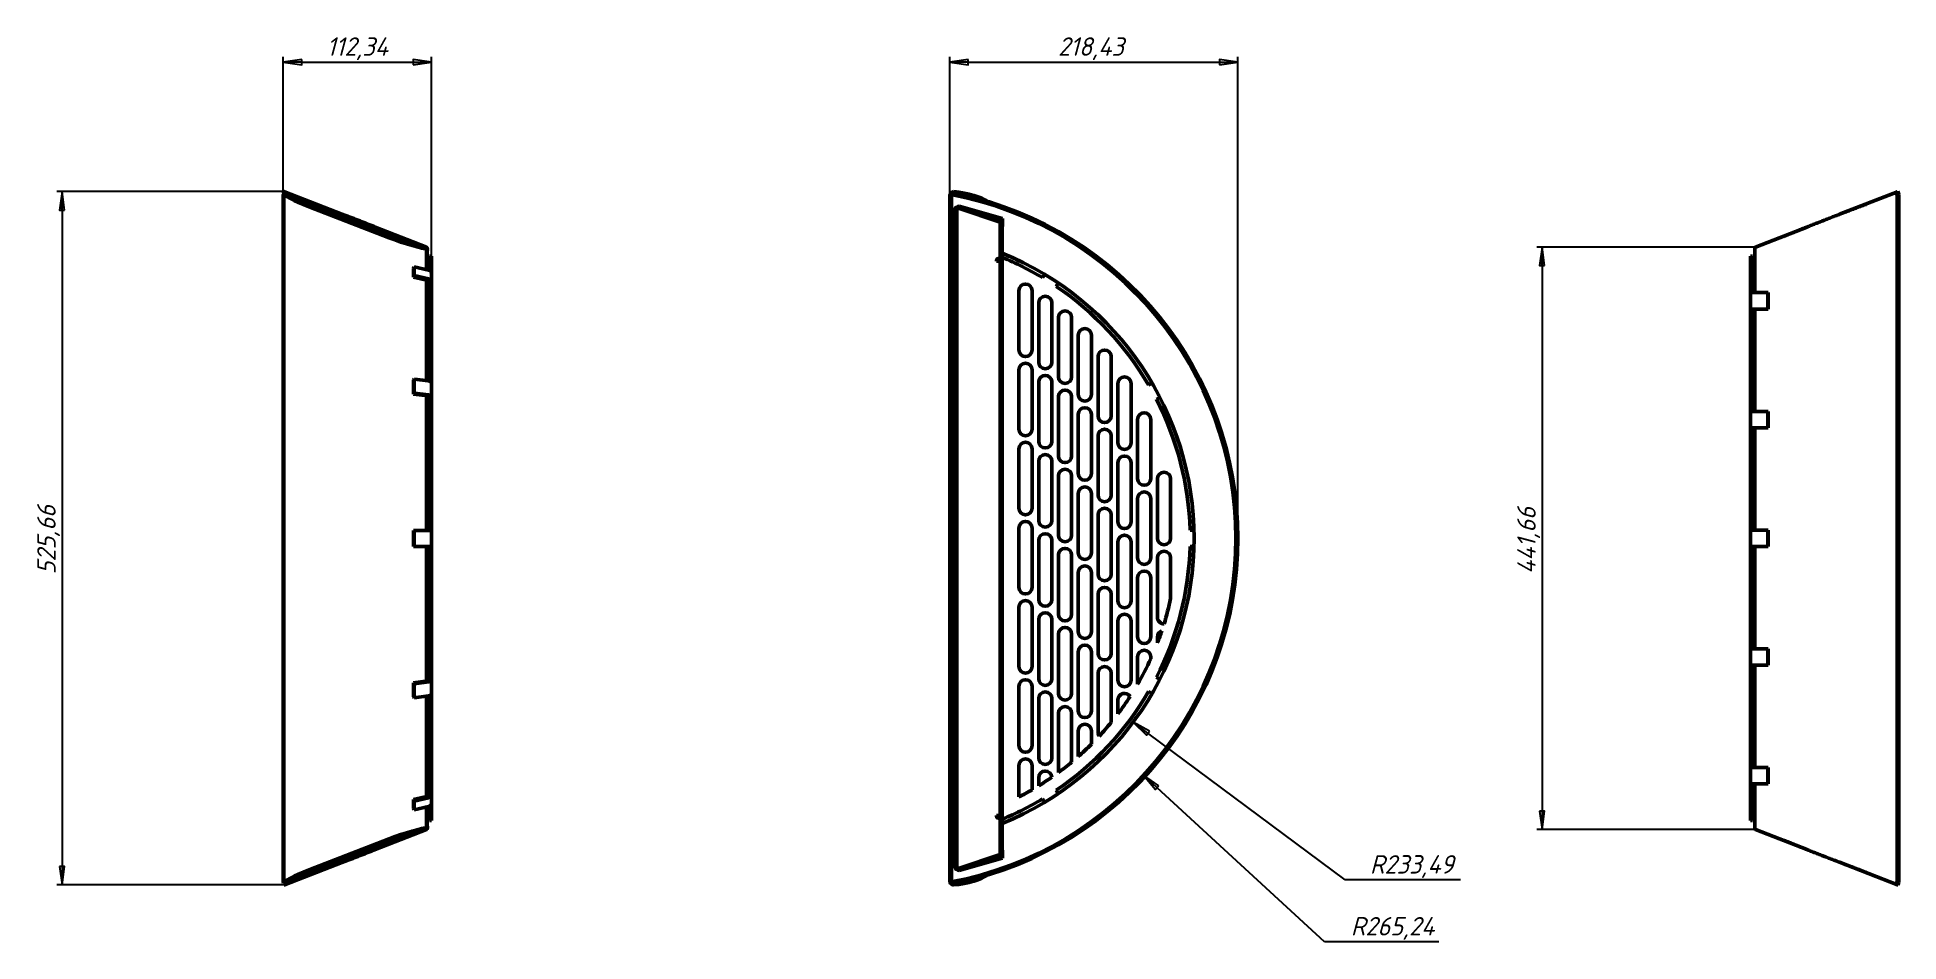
# Model space of a CAD drawing. Header units: millimetres. Extents: x 57 to 1468, y 132 to 817.
import ezdxf

# ---------------------------------------------------------------- set-up
doc = ezdxf.new("R2010")
doc.units = ezdxf.units.MM
doc.header["$LTSCALE"] = 4
doc.layers.add('Видимый контур (ГОСТ)', color=7, linetype='Continuous', lineweight=50)
doc.layers.add('Размер (ГОСТ)', color=7, linetype='Continuous', lineweight=25)
doc.styles.add('Обычный текст (ГОСТ)', font='GOST Common Italic.ttf')
doc.dimstyles.new('Обычный (ГОСТ)', dxfattribs={"dimscale": 4, "dimtxt": 3.5, "dimasz": 3.5, "dimexe": 1, "dimexo": 0, "dimgap": 0.5, "dimtad": 1, "dimrnd": 1e-08, "dimtxsty": 'Обычный текст (ГОСТ)', "dimblk": 'Filled-1', "dimcen": 0.09, "dimdle": 15, "dimclrd": 256, "dimclre": 256, "dimclrt": 256, "dimazin": 2, "dimtfac": 0.714286, "dimtdec": 3, "dimtmove": 0, "dimatfit": 3, "dimfxl": 1, "dimtolj": 1, "dimlwd": 25, "dimlwe": 25, "dimarcsym": 0})

# ---------------------------------------------------------------- blocks, each defined once
blk = doc.blocks.new('Filled-1')
at = {"color": 0}
for p, q in [((0, 0), (-1, 0.14)), ((-1, 0.14), (-1, -0.14)), ((-1, 0), (0, 0)), ((-1, -0.14), (0, 0))]:
    blk.add_line(p, q, dxfattribs=at)
at = {"color": 0, "flags": 128}
blk.add_lwpolyline([(-1, -0.14), (0, 0), (-1, 0.14), (-1, -0.14)], dxfattribs=at)
at = {"color": 0}
blk.add_solid([(-1, -0.14), (0, 0), (-1, 0.14), (-1, -0.14)], dxfattribs=at)
blk = doc.blocks.new('*D2')
at = {"layer": 'Defpoints', "color": 0, "linetype": 'Continuous', "transparency": 16777216}
for p in [(244.5, 700.4), (76.1, 174.7), (244.5, 174.7)]:
    blk.add_point(p, dxfattribs=at)
at = {"layer": 'Размер (ГОСТ)', "linetype": 'Continuous', "lineweight": 25, "transparency": 16777216}
for p, q in [((244.5, 700.4), (72.1, 700.4)), ((76.1, 686.4), (76.1, 188.7)), ((244.5, 174.7), (72.1, 174.7))]:
    blk.add_line(p, q, dxfattribs=at)
at = {"layer": 'Размер (ГОСТ)', "linetype": 'Continuous', "lineweight": 25, "transparency": 16777216, "xscale": 14, "yscale": 14, "zscale": 14}
for p, rotation in [((76.1, 700.4), 90), ((76.1, 174.7), 270)]:
    blk.add_blockref('Filled-1', p, dxfattribs=dict(at, rotation=rotation))
at = {"layer": 'Размер (ГОСТ)', "linetype": 'Continuous', "lineweight": 25, "transparency": 16777216, "insert": (57.3, 410.2), "char_height": 14, "attachment_point": 1, "rotation": 90, "style": 'Обычный текст (ГОСТ)'}
blk.add_mtext('\\A1;525,66', dxfattribs=at)
blk = doc.blocks.new('*D3')
at = {"layer": 'Defpoints', "color": 0, "linetype": 'Continuous', "transparency": 16777216}
for p in [(356.2, 798.6), (243.8, 698.1), (356.2, 651.5)]:
    blk.add_point(p, dxfattribs=at)
at = {"layer": 'Размер (ГОСТ)', "linetype": 'Continuous', "lineweight": 25, "transparency": 16777216}
for p, q in [((243.8, 698.1), (243.8, 802.6)), ((257.8, 798.6), (342.2, 798.6)), ((356.2, 651.5), (356.2, 802.6))]:
    blk.add_line(p, q, dxfattribs=at)
at = {"layer": 'Размер (ГОСТ)', "linetype": 'Continuous', "lineweight": 25, "transparency": 16777216, "xscale": 14, "yscale": 14, "zscale": 14, "rotation": 180}
blk.add_blockref('Filled-1', (243.8, 798.6), dxfattribs=at)
at = {"layer": 'Размер (ГОСТ)', "linetype": 'Continuous', "lineweight": 25, "transparency": 16777216, "xscale": 14, "yscale": 14, "zscale": 14}
blk.add_blockref('Filled-1', (356.2, 798.6), dxfattribs=at)
at = {"layer": 'Размер (ГОСТ)', "linetype": 'Continuous', "lineweight": 25, "transparency": 16777216, "insert": (276.7, 817.4), "char_height": 14, "attachment_point": 1, "style": 'Обычный текст (ГОСТ)'}
blk.add_mtext('\\A1;112,34', dxfattribs=at)
blk = doc.blocks.new('*D4')
at = {"layer": 'Defpoints', "color": 0, "linetype": 'Continuous', "transparency": 16777216}
for p in [(967.2, 798.6), (748.8, 697.3), (967.2, 437.5)]:
    blk.add_point(p, dxfattribs=at)
at = {"layer": 'Размер (ГОСТ)', "linetype": 'Continuous', "lineweight": 25, "transparency": 16777216}
for p, q in [((748.8, 697.3), (748.8, 802.6)), ((762.8, 798.6), (953.2, 798.6)), ((967.2, 437.5), (967.2, 802.6))]:
    blk.add_line(p, q, dxfattribs=at)
at = {"layer": 'Размер (ГОСТ)', "linetype": 'Continuous', "lineweight": 25, "transparency": 16777216, "xscale": 14, "yscale": 14, "zscale": 14, "rotation": 180}
blk.add_blockref('Filled-1', (748.8, 798.6), dxfattribs=at)
at = {"layer": 'Размер (ГОСТ)', "linetype": 'Continuous', "lineweight": 25, "transparency": 16777216, "xscale": 14, "yscale": 14, "zscale": 14}
blk.add_blockref('Filled-1', (967.2, 798.6), dxfattribs=at)
at = {"layer": 'Размер (ГОСТ)', "linetype": 'Continuous', "lineweight": 25, "transparency": 16777216, "insert": (830.9, 817.4), "char_height": 14, "attachment_point": 1, "style": 'Обычный текст (ГОСТ)'}
blk.add_mtext('\\A1;218,43', dxfattribs=at)
blk = doc.blocks.new('*D5')
at = {"layer": 'Defpoints', "color": 0, "linetype": 'Continuous', "transparency": 16777216}
for p in [(1359.6, 658.4), (1197.7, 216.7), (1359.4, 216.7)]:
    blk.add_point(p, dxfattribs=at)
at = {"layer": 'Размер (ГОСТ)', "linetype": 'Continuous', "lineweight": 25, "transparency": 16777216}
for p, q in [((1359.6, 658.4), (1193.7, 658.4)), ((1197.7, 644.4), (1197.7, 230.7)), ((1359.4, 216.7), (1193.7, 216.7))]:
    blk.add_line(p, q, dxfattribs=at)
at = {"layer": 'Размер (ГОСТ)', "linetype": 'Continuous', "lineweight": 25, "transparency": 16777216, "xscale": 14, "yscale": 14, "zscale": 14}
for p, rotation in [((1197.7, 658.4), 90), ((1197.7, 216.7), 270)]:
    blk.add_blockref('Filled-1', p, dxfattribs=dict(at, rotation=rotation))
at = {"layer": 'Размер (ГОСТ)', "linetype": 'Continuous', "lineweight": 25, "transparency": 16777216, "insert": (1178.9, 410.5), "char_height": 14, "attachment_point": 1, "rotation": 90, "style": 'Обычный текст (ГОСТ)'}
blk.add_mtext('\\A1;441,66', dxfattribs=at)
blk = doc.blocks.new('*D6')
at = {"layer": 'Defpoints', "color": 0, "linetype": 'Continuous', "transparency": 16777216}
for p in [(700.5, 437.5), (895.7, 257.9)]:
    blk.add_point(p, dxfattribs=at)
at = {"layer": 'Размер (ГОСТ)', "linetype": 'Continuous', "lineweight": 25, "transparency": 16777216}
for p, q in [((1032.9, 131.6), (906, 248.4)), ((1119.4, 131.6), (1032.9, 131.6))]:
    blk.add_line(p, q, dxfattribs=at)
at = {"layer": 'Размер (ГОСТ)', "linetype": 'Continuous', "lineweight": 25, "transparency": 16777216, "xscale": 14, "yscale": 14, "zscale": 14, "rotation": 137.3705705092639}
blk.add_blockref('Filled-1', (895.7, 257.9), dxfattribs=at)
at = {"layer": 'Размер (ГОСТ)', "linetype": 'Continuous', "lineweight": 25, "transparency": 16777216, "insert": (1052.8, 150.4), "char_height": 14, "attachment_point": 1, "style": 'Обычный текст (ГОСТ)'}
blk.add_mtext('\\A1;R265,24', dxfattribs=at)
blk = doc.blocks.new('*D7')
at = {"layer": 'Defpoints', "color": 0, "linetype": 'Continuous', "transparency": 16777216}
for p in [(700.5, 437.5), (887.8, 298.1)]:
    blk.add_point(p, dxfattribs=at)
at = {"layer": 'Размер (ГОСТ)', "linetype": 'Continuous', "lineweight": 25, "transparency": 16777216}
for p, q in [((1048.4, 178.5), (899, 289.7)), ((1136, 178.5), (1048.4, 178.5))]:
    blk.add_line(p, q, dxfattribs=at)
at = {"layer": 'Размер (ГОСТ)', "linetype": 'Continuous', "lineweight": 25, "transparency": 16777216, "xscale": 14, "yscale": 14, "zscale": 14, "rotation": 143.3336940746781}
blk.add_blockref('Filled-1', (887.8, 298.1), dxfattribs=at)
at = {"layer": 'Размер (ГОСТ)', "linetype": 'Continuous', "lineweight": 25, "transparency": 16777216, "insert": (1067.3, 197.3), "char_height": 14, "attachment_point": 1, "style": 'Обычный текст (ГОСТ)'}
blk.add_mtext('\\A1;R233,49', dxfattribs=at)

msp = doc.modelspace()

# ---------------------------------------------------------------- linework, layer by layer
at = {"layer": 'Видимый контур (ГОСТ)'}
for p, q in [((243.825, 698.1261), (244.0071, 698.7352)), ((243.825, 437.5485), (243.825, 698.1261)), ((244.016, 698.936), (244.5233, 700.3594)), ((244.2529, 437.5485), (244.2529, 698.2976)), ((244.6675, 700.3483), (352.4218, 658.3512)), ((750.2416, 697.2705), (748.7891, 697.2705)), ((748.7891, 177.8065), (748.7891, 697.2705)), ((749.9911, 698.1261), (750.263, 699.558)), ((750.2416, 697.2705), (750.2416, 177.8065)), ((751.641, 698.9591), (751.7963, 700.3824)), ((1467.1787, 700.3483), (1423.1438, 683.1858)), ((1466.6185, 699.2367), (1466.6186, 699.2368)), ((1466.6923, 697.6513), (1466.6921, 697.6512)), ((1467.2029, 697.2705), (1466.7583, 697.2705)), ((1466.7583, 177.8065), (1466.7583, 697.2705)), ((1467.5932, 699.558), (1467.2029, 699.4454)), ((1467.2029, 699.4454), (1468.0211, 698.1261)), ((1467.2029, 697.2705), (1467.2029, 177.8065)), ((1467.8208, 698.9591), (1467.3136, 700.3824)), ((1467.8301, 698.936), (1467.3229, 700.3594)), ((1468.0211, 698.1261), (1467.5932, 699.558)), ((1468.0211, 698.1261), (1468.0211, 437.5485)), ((319.4538, 667.0553), (263.4937, 688.8657)), ((264.0009, 690.2891), (319.961, 668.4787)), ((752.6614, 685.997), (753.4748, 685.997)), ((752.6614, 685.997), (752.6614, 189.0799)), ((753.4748, 685.997), (754.1138, 685.997)), ((754.1138, 685.997), (754.1138, 189.0799)), ((755.5812, 687.8956), (755.5809, 687.8947)), ((755.5809, 687.8947), (787.1075, 677.2817)), ((788.4106, 678.5814), (755.5809, 687.8947)), ((755.9863, 689.2973), (755.5812, 687.8956)), ((755.9863, 689.2973), (788.816, 679.9841)), ((788.6275, 677.6809), (787.1075, 677.6809)), ((787.1075, 647.7266), (787.1075, 677.6809)), ((788.3977, 677.6809), (788.4106, 678.5814)), ((788.816, 679.9841), (788.4106, 678.5814)), ((788.6275, 677.6809), (788.664, 647.7266)), ((788.6275, 197.396), (788.6275, 677.6809)), ((788.816, 679.9841), (788.6398, 667.6242)), ((1399.0467, 673.794), (1359.4243, 658.3512)), ((351.8258, 657.0912), (351.8532, 657.1682)), ((351.8532, 657.1682), (352.2869, 658.3853)), ((352.3977, 656.9164), (352.3977, 641.1405)), ((352.8423, 655.2733), (352.3977, 655.2733)), ((352.8423, 655.2733), (352.8423, 641.04)), ((354.6477, 651.5019), (354.6477, 640.5462)), ((354.6477, 651.5019), (356.1667, 651.5019)), ((356.1667, 638.3452), (356.1667, 651.5019)), ((785.6409, 649.6252), (787.1075, 649.9119)), ((786.2285, 647.7266), (786.2285, 649.7401)), ((1355.6795, 623.7885), (1355.6795, 651.5019)), ((1357.1985, 651.5019), (1355.6795, 651.5019)), ((1357.1985, 623.7885), (1357.1985, 651.5019)), ((1359.0038, 655.2733), (1359.0038, 623.7885)), ((342.5736, 642.0343), (342.9667, 643.2718)), ((342.5736, 635.5114), (342.5736, 642.0343)), ((342.5736, 635.5114), (342.9667, 636.7488)), ((342.5736, 635.5114), (353.5218, 633.0372)), ((353.915, 640.7976), (342.9667, 643.2718)), ((342.9667, 643.2718), (342.9667, 636.7488)), ((342.9667, 636.7488), (353.915, 634.2747)), ((356.1667, 638.3452), (356.1667, 631.7998)), ((787.1075, 647.7266), (784.1735, 647.7266)), ((787.1085, 647.7266), (787.1075, 647.7266)), ((787.1085, 227.3503), (787.1085, 647.7266)), ((788.664, 647.7266), (788.664, 227.3503)), ((820.8163, 637.6555), (819.1111, 635.1802)), ((1357.9312, 640.7976), (1359.0038, 641.04)), ((1358.3243, 639.5602), (1357.9312, 640.7976)), ((1358.3243, 639.5602), (1359.0038, 639.7137)), ((352.3977, 633.2913), (352.3977, 557.0702)), ((352.8423, 633.1908), (352.8423, 557.0129)), ((352.8423, 623.7885), (353.5728, 623.7885)), ((353.5728, 623.7885), (354.6477, 623.7885)), ((354.6477, 628.5609), (354.6477, 631.7998)), ((354.6477, 628.5609), (354.6477, 556.7361)), ((356.1667, 628.5609), (354.6477, 628.5609)), ((356.1667, 631.7998), (356.1667, 628.5609)), ((356.1667, 555.5), (356.1667, 628.5609)), ((801.2285, 625.3205), (801.2285, 580.3205)), ((811.2285, 580.3205), (811.2285, 625.3205)), ((829.5024, 628.5609), (831.1148, 631.092)), ((1355.6795, 623.7885), (1357.8293, 623.7885)), ((1355.6795, 611.2885), (1355.6795, 623.7885)), ((1368.7082, 623.7885), (1357.8293, 623.7885)), ((1359.0038, 633.1908), (1358.3243, 633.0372)), ((1369.1523, 623.7885), (1368.7082, 623.7885)), ((1368.7082, 611.2885), (1368.7082, 623.7885)), ((1369.1523, 623.7885), (1369.1523, 611.2885)), ((352.8423, 611.2885), (353.5728, 611.2885)), ((353.5728, 611.2885), (354.6477, 611.2885)), ((816.2285, 616.0483), (816.2285, 571.0483)), ((826.2285, 571.0483), (826.2285, 616.0483)), ((1357.8293, 611.2885), (1355.6795, 611.2885)), ((1355.6795, 533.7885), (1355.6795, 611.2885)), ((1357.1985, 533.7885), (1357.1985, 611.2885)), ((1357.8293, 611.2885), (1368.7082, 611.2885)), ((1359.0038, 611.2885), (1359.0038, 533.7885)), ((1369.1523, 611.2885), (1368.7082, 611.2885)), ((831.2285, 604.9285), (831.2285, 559.9285)), ((841.2285, 559.9285), (841.2285, 604.9285)), ((846.2285, 591.5614), (846.2285, 546.5614)), ((856.2285, 546.5614), (856.2285, 591.5614)), ((801.2285, 520.3205), (801.2285, 565.3205)), ((811.2285, 565.3205), (811.2285, 520.3205)), ((861.2285, 575.2945), (861.2285, 530.2945)), ((871.2285, 530.2945), (871.2285, 575.2945)), ((342.5736, 557.58), (342.9667, 558.2857)), ((342.5736, 546.9363), (342.5736, 557.58)), ((353.915, 556.8747), (342.9667, 558.2857)), ((342.9667, 558.2857), (342.9667, 547.642)), ((356.1667, 555.5), (356.1667, 544.8196)), ((816.2285, 511.0483), (816.2285, 556.0483)), ((826.2285, 556.0483), (826.2285, 511.0483)), ((876.2285, 554.9284), (876.2285, 509.9284)), ((886.2285, 509.9284), (886.2285, 554.9284)), ((902.2406, 555.1239), (899.555, 553.7738)), ((1357.9312, 556.8747), (1359.0038, 557.0129)), ((1358.3243, 556.1689), (1357.9312, 556.8747)), ((1358.3243, 556.1689), (1359.0038, 556.2565)), ((342.5736, 546.9363), (342.9667, 547.642)), ((342.5736, 546.9363), (353.5218, 545.5253)), ((342.9667, 547.642), (353.915, 546.231)), ((352.3977, 545.6702), (352.3977, 443.5298)), ((352.8423, 545.6129), (352.8423, 443.5298)), ((354.6477, 542.9724), (354.6477, 544.8196)), ((354.6477, 542.9724), (354.6477, 443.7101)), ((356.1667, 542.9724), (354.6477, 542.9724)), ((356.1667, 544.8196), (356.1667, 542.9724)), ((356.1667, 443.7101), (356.1667, 542.9724)), ((831.2285, 499.9285), (831.2285, 544.9285)), ((841.2285, 544.9285), (841.2285, 499.9285)), ((905.4816, 542.9724), (908.1127, 544.4159)), ((1359.0038, 545.6129), (1358.3243, 545.5253)), ((352.8423, 533.7885), (353.5728, 533.7885)), ((353.5728, 533.7885), (354.6477, 533.7885)), ((846.2285, 486.5614), (846.2285, 531.5614)), ((856.2285, 531.5614), (856.2285, 486.5614)), ((891.2285, 527.7274), (891.2285, 482.7274)), ((901.2285, 482.7274), (901.2285, 527.7274)), ((1355.6795, 533.7885), (1357.8293, 533.7885)), ((1355.6795, 521.2885), (1355.6795, 533.7885)), ((1368.7082, 533.7885), (1357.8293, 533.7885)), ((1369.1523, 533.7885), (1368.7082, 533.7885)), ((1368.7082, 521.2885), (1368.7082, 533.7885)), ((1369.1523, 533.7885), (1369.1523, 521.2885)), ((352.8423, 521.2885), (353.5728, 521.2885)), ((353.5728, 521.2885), (354.6477, 521.2885)), ((861.2285, 470.2945), (861.2285, 515.2945)), ((871.2285, 515.2945), (871.2285, 470.2945)), ((1357.8293, 521.2885), (1355.6795, 521.2885)), ((1355.6795, 443.7885), (1355.6795, 521.2885)), ((1357.1985, 443.7885), (1357.1985, 521.2885)), ((1357.8293, 521.2885), (1368.7082, 521.2885)), ((1359.0038, 521.2885), (1359.0038, 443.7885)), ((1369.1523, 521.2885), (1368.7082, 521.2885)), ((801.2285, 460.3205), (801.2285, 505.3205)), ((811.2285, 505.3205), (811.2285, 460.3205)), ((816.2285, 451.0483), (816.2285, 496.0483)), ((826.2285, 496.0483), (826.2285, 451.0483)), ((876.2285, 449.9284), (876.2285, 494.9284)), ((886.2285, 494.9284), (886.2285, 449.9284)), ((831.2285, 439.9285), (831.2285, 484.9285)), ((841.2285, 484.9285), (841.2285, 439.9285)), ((906.2285, 482.6794), (906.2285, 437.6794)), ((916.2285, 437.6794), (916.2285, 482.6794)), ((846.2285, 426.5614), (846.2285, 471.5614)), ((856.2285, 471.5614), (856.2285, 426.5614)), ((891.2285, 422.7274), (891.2285, 467.7274)), ((901.2285, 467.7274), (901.2285, 422.7274)), ((861.2285, 410.2945), (861.2285, 455.2945)), ((871.2285, 455.2945), (871.2285, 410.2945)), ((243.825, 437.5385), (243.825, 437.5485)), ((243.825, 176.9508), (243.825, 437.5385)), ((244.2529, 437.5385), (244.2529, 437.5485)), ((244.2529, 176.7793), (244.2529, 437.5385)), ((342.5736, 431.3896), (342.5736, 443.5298)), ((342.5736, 443.5298), (342.9667, 443.5298)), ((353.915, 443.5298), (342.9667, 443.5298)), ((342.9667, 443.5298), (342.9667, 431.3896)), ((352.8423, 443.7885), (353.5728, 443.7885)), ((353.5728, 443.7885), (354.6477, 443.7885)), ((354.6477, 443.5718), (354.6477, 443.7101)), ((354.6477, 443.7101), (356.1667, 443.7101)), ((354.6477, 443.5718), (356.1667, 443.5718)), ((356.1667, 443.7101), (356.1667, 443.5718)), ((356.1667, 443.5718), (356.1667, 431.3896)), ((801.2285, 400.3205), (801.2285, 445.3205)), ((811.2285, 445.3205), (811.2285, 400.3205)), ((933.9308, 443.6019), (930.9269, 443.7101)), ((934.0095, 437.5385), (934.0095, 437.5485)), ((965.7595, 437.5385), (965.7595, 437.5485)), ((967.217, 437.5385), (967.217, 437.5485)), ((1355.6795, 443.7885), (1357.8293, 443.7885)), ((1355.6795, 431.2885), (1355.6795, 443.7885)), ((1368.7082, 443.7885), (1357.8293, 443.7885)), ((1369.1523, 443.7885), (1368.7082, 443.7885)), ((1368.7082, 431.2885), (1368.7082, 443.7885)), ((1369.1523, 443.7885), (1369.1523, 431.2885)), ((1468.0211, 437.5385), (1468.0211, 437.5485)), ((1468.0211, 437.5385), (1468.0211, 176.9508)), ((342.5736, 431.3896), (342.9667, 431.3896)), ((342.9667, 431.3896), (353.915, 431.3896)), ((352.3977, 431.3896), (352.3977, 329.2687)), ((352.8423, 431.3896), (352.8423, 329.326)), ((352.8423, 431.2885), (353.5728, 431.2885)), ((353.5728, 431.2885), (354.6477, 431.2885)), ((356.1667, 431.3896), (353.915, 431.3896)), ((354.6477, 431.3896), (354.6477, 332.1247)), ((356.1667, 332.1247), (356.1667, 431.3896)), ((816.2285, 391.0483), (816.2285, 436.0483)), ((826.2285, 436.0483), (826.2285, 391.0483)), ((831.2285, 379.9285), (831.2285, 424.9285)), ((841.2285, 424.9285), (841.2285, 379.9285)), ((876.2285, 389.9284), (876.2285, 434.9284)), ((886.2285, 434.9284), (886.2285, 389.9284)), ((930.9275, 431.3896), (933.9285, 431.3896)), ((1357.8293, 431.2885), (1355.6795, 431.2885)), ((1355.6795, 353.7885), (1355.6795, 431.2885)), ((1357.1985, 353.7885), (1357.1985, 431.2885)), ((1357.8293, 431.2885), (1368.7082, 431.2885)), ((1359.0038, 431.2885), (1359.0038, 353.7885)), ((1369.1523, 431.2885), (1368.7082, 431.2885)), ((846.2285, 366.5614), (846.2285, 411.5614)), ((856.2285, 411.5614), (856.2285, 366.5614)), ((906.2285, 422.6794), (906.2285, 377.6794)), ((916.2285, 391.871), (916.2285, 422.6794)), ((861.2285, 350.2945), (861.2285, 395.2945)), ((871.2285, 395.2945), (871.2285, 350.2945)), ((891.2285, 362.7274), (891.2285, 407.7274)), ((901.2285, 407.7274), (901.2285, 362.7274)), ((356.1677, 391.871), (356.1677, 377.6794)), ((801.2285, 340.3205), (801.2285, 385.3205)), ((811.2285, 385.3205), (811.2285, 340.3205)), ((356.1667, 367.3905), (356.1672, 367.3905)), ((356.1677, 377.6794), (356.1677, 372.6795)), ((356.1677, 367.3905), (356.1677, 362.6794)), ((816.2285, 331.0483), (816.2285, 376.0483)), ((826.2285, 376.0483), (826.2285, 331.0483)), ((876.2285, 329.9284), (876.2285, 374.9284)), ((886.2285, 374.9284), (886.2285, 329.9284)), ((352.8423, 353.7885), (353.5728, 353.7885)), ((353.5728, 353.7885), (354.6477, 353.7885)), ((356.1667, 358.1675), (356.1672, 358.1675)), ((356.1677, 362.6794), (356.1677, 358.1675)), ((831.2285, 319.9285), (831.2285, 364.9285)), ((841.2285, 364.9285), (841.2285, 319.9285)), ((906.2285, 362.6794), (906.2285, 358.1675)), ((1355.6795, 353.7885), (1357.8293, 353.7885)), ((1355.6795, 341.2885), (1355.6795, 353.7885)), ((1368.7082, 353.7885), (1357.8293, 353.7885)), ((1369.1523, 353.7885), (1368.7082, 353.7885)), ((1368.7082, 341.2885), (1368.7082, 353.7885)), ((1369.1523, 353.7885), (1369.1523, 341.2885)), ((352.8423, 341.2885), (353.5728, 341.2885)), ((353.5728, 341.2885), (354.6477, 341.2885)), ((356.1677, 346.2594), (356.1677, 326.8764)), ((846.2285, 306.5614), (846.2285, 351.5614)), ((856.2285, 351.5614), (856.2285, 306.5614)), ((891.2285, 347.7274), (891.2285, 326.8764)), ((901.2285, 346.2594), (901.2285, 347.7274)), ((1357.8293, 341.2885), (1355.6795, 341.2885)), ((1355.6795, 263.7885), (1355.6795, 341.2885)), ((1357.1985, 263.7885), (1357.1985, 341.2885)), ((1357.8293, 341.2885), (1368.7082, 341.2885)), ((1359.0038, 341.2885), (1359.0038, 263.7885)), ((1369.1523, 341.2885), (1368.7082, 341.2885)), ((353.5218, 329.4135), (342.5736, 328.0025)), ((342.5736, 317.3589), (342.5736, 328.0025)), ((342.5736, 328.0025), (342.9667, 327.2968)), ((353.915, 328.7078), (342.9667, 327.2968)), ((342.9667, 327.2968), (342.9667, 316.6531)), ((353.5218, 329.4135), (353.915, 328.7078)), ((354.6477, 330.1561), (354.6477, 332.1247)), ((354.6477, 332.1247), (356.1667, 332.1247)), ((354.6477, 330.1561), (356.1667, 330.1561)), ((356.1667, 332.1247), (356.1667, 330.1561)), ((356.1667, 330.1561), (356.1667, 319.4756)), ((356.1667, 326.8764), (356.1672, 326.8764)), ((801.2285, 280.3205), (801.2285, 325.3205)), ((811.2285, 325.3205), (811.2285, 280.3205)), ((861.2285, 335.2945), (861.2285, 290.2945)), ((871.2285, 297.9872), (871.2285, 335.2945)), ((908.0735, 330.585), (905.492, 332.1247)), ((1358.3243, 329.4135), (1359.0038, 329.326)), ((342.5736, 317.3589), (342.9667, 316.6531)), ((342.9667, 316.6531), (353.915, 318.0642)), ((352.3977, 317.8686), (352.3977, 241.701)), ((352.8423, 317.9259), (352.8423, 241.8015)), ((354.6477, 318.2101), (354.6477, 246.5287)), ((356.1667, 246.5287), (356.1667, 319.4756)), ((356.1677, 317.5368), (356.1677, 314.9284)), ((356.1677, 314.9284), (356.1677, 304.3377)), ((816.2285, 271.0483), (816.2285, 316.0483)), ((826.2285, 316.0483), (826.2285, 271.0483)), ((876.2285, 314.9284), (876.2285, 304.3377)), ((899.5665, 321.3227), (902.1976, 319.8793)), ((1359.0038, 317.9259), (1357.9312, 318.0642)), ((1359.0038, 318.6823), (1358.3243, 318.7699)), ((356.1667, 304.3377), (356.1672, 304.3377)), ((356.1677, 297.9872), (356.1677, 290.2945)), ((831.2285, 304.9285), (831.2285, 259.9675)), ((841.2285, 267.7821), (841.2285, 304.9285)), ((356.1667, 287.496), (356.1672, 287.496)), ((356.1677, 290.2945), (356.1677, 287.496)), ((846.2285, 291.5614), (846.2285, 272.054)), ((856.2285, 281.4267), (856.2285, 291.5614)), ((356.1667, 272.054), (356.1672, 272.054)), ((356.1677, 281.4267), (356.1677, 272.054)), ((352.8423, 263.7885), (353.5728, 263.7885)), ((353.5728, 263.7885), (354.6477, 263.7885)), ((356.1667, 259.9675), (356.1672, 259.9675)), ((356.1677, 267.7821), (356.1677, 259.9675)), ((356.1677, 256.3854), (356.1677, 256.0483)), ((356.1677, 256.0483), (356.1677, 249.8477)), ((801.2285, 265.3205), (801.2285, 241.3902)), ((811.2285, 246.8557), (811.2285, 265.3205)), ((816.2285, 256.0483), (816.2285, 249.8477)), ((1355.6795, 263.7885), (1357.8293, 263.7885)), ((1355.6795, 251.2885), (1355.6795, 263.7885)), ((1368.7082, 263.7885), (1357.8293, 263.7885)), ((1369.1523, 263.7885), (1368.7082, 263.7885)), ((1368.7082, 251.2885), (1368.7082, 263.7885)), ((1369.1523, 263.7885), (1369.1523, 251.2885)), ((353.5218, 241.9551), (342.5736, 239.4809)), ((353.915, 240.7176), (342.9667, 238.2435)), ((352.8423, 251.2885), (353.5728, 251.2885)), ((353.5218, 241.9551), (353.915, 240.7176)), ((353.5728, 251.2885), (354.6477, 251.2885)), ((354.6477, 243.2151), (354.6477, 246.5287)), ((354.6477, 246.5287), (356.1667, 246.5287)), ((354.6477, 243.2151), (356.1667, 243.2151)), ((355.274, 241.3902), (355.2773, 241.3902)), ((356.1667, 249.8477), (356.1672, 249.8477)), ((356.1667, 246.5287), (356.1667, 243.2151)), ((356.1667, 243.2151), (356.1667, 236.6696)), ((356.1667, 241.3902), (356.1672, 241.3902)), ((356.1677, 246.8557), (356.1677, 241.3902)), ((819.1306, 239.9084), (820.743, 237.3774)), ((831.044, 243.9372), (829.5212, 246.5287)), ((1355.6795, 246.8557), (1355.679, 246.8557)), ((1355.6795, 241.3902), (1355.679, 241.3902)), ((1357.8293, 251.2885), (1355.6795, 251.2885)), ((1355.6795, 223.575), (1355.6795, 251.2885)), ((1357.1985, 223.575), (1357.1985, 251.2885)), ((1357.8293, 251.2885), (1368.7082, 251.2885)), ((1358.3243, 241.9551), (1359.0038, 241.8015)), ((1359.0038, 251.2885), (1359.0038, 219.8036)), ((1369.1523, 251.2885), (1368.7082, 251.2885)), ((342.5736, 232.958), (342.5736, 239.4809)), ((342.5736, 239.4809), (342.9667, 238.2435)), ((342.5736, 232.958), (342.9667, 231.7205)), ((342.9667, 238.2435), (342.9667, 231.7205)), ((342.9667, 231.7205), (353.915, 234.1947)), ((352.3977, 233.8518), (352.3977, 218.1605)), ((352.8423, 233.9523), (352.8423, 219.8036)), ((354.6477, 234.4506), (354.6477, 223.575)), ((356.1667, 223.575), (356.1667, 236.6696)), ((787.1075, 227.3503), (784.1735, 227.3503)), ((786.2285, 225.3369), (786.2285, 227.3503)), ((787.1085, 227.3503), (787.1075, 227.3503)), ((787.1075, 197.396), (787.1075, 227.3503)), ((788.6275, 197.396), (788.664, 227.3503)), ((1359.0038, 233.9523), (1357.9312, 234.1947)), ((1359.0038, 235.2786), (1358.3243, 235.4321)), ((352.4219, 216.7257), (244.6674, 174.7286)), ((351.8258, 217.9857), (351.8529, 217.9097)), ((351.8529, 217.9097), (352.2869, 216.6916)), ((352.3977, 219.8036), (352.8423, 219.8036)), ((354.6477, 223.575), (356.1667, 223.575)), ((787.1075, 225.165), (785.6409, 225.4517)), ((1357.1985, 223.575), (1355.6795, 223.575)), ((1359.4243, 216.7257), (1399.0467, 201.2829)), ((263.4937, 186.2112), (319.4538, 208.0216)), ((319.961, 206.5982), (264.0009, 184.7879)), ((787.1075, 197.7952), (755.5809, 187.1823)), ((788.8159, 195.0974), (788.6398, 207.4527)), ((753.4748, 189.0799), (752.6614, 189.0799)), ((754.1138, 189.0799), (753.4748, 189.0799)), ((755.5809, 187.1823), (788.4105, 196.5001)), ((755.5812, 187.1813), (755.5809, 187.1823)), ((755.9863, 185.7796), (755.5812, 187.1813)), ((755.9863, 185.7796), (788.8159, 195.0974)), ((788.6275, 197.396), (787.1075, 197.396)), ((788.4105, 196.5001), (788.3977, 197.396)), ((788.8159, 195.0974), (788.4105, 196.5001)), ((1423.1438, 191.8912), (1467.1787, 174.7286)), ((244.0071, 176.3417), (243.825, 176.9508)), ((244.5233, 174.7176), (244.016, 176.1409)), ((748.7891, 177.8065), (750.2416, 177.8065)), ((750.263, 175.5189), (749.9911, 176.9508)), ((751.641, 176.1179), (751.7963, 174.6945)), ((1466.6201, 175.8397), (1466.6185, 175.8402)), ((1466.6922, 177.4257), (1466.6926, 177.4255)), ((1466.7583, 177.8065), (1467.2029, 177.8065)), ((1468.0211, 176.9508), (1467.2029, 175.6315)), ((1467.2029, 175.6315), (1467.5932, 175.5189)), ((1467.8208, 176.1179), (1467.3136, 174.6945)), ((1467.3229, 174.7176), (1467.8301, 176.1409)), ((1467.5932, 175.5189), (1468.0211, 176.9508))]:
    msp.add_line(p, q, dxfattribs=at)
for centre, radius, start, end in [((700.517, 437.5385), 265.2425, 0.0021601, 79.25), ((700.517, 437.5385), 266.7, 78.9750664, 79.25), ((700.517, 437.5385), 266.7, 0.0021483, 77.9906728), ((700.517, 437.5385), 233.4925, 0.0024539, 67.8220901), ((700.517, 437.5385), 230.4925, 59.0343157, 67.5167012), ((806.2285, 625.3205), 5, 0, 180), ((821.2285, 616.0483), 5, 0, 180), ((700.517, 437.5385), 230.4925, 30.2843157, 55.9713336), ((836.2285, 604.9285), 5, 0, 180), ((851.2285, 591.5614), 5, 0, 180), ((806.2285, 580.3205), 5, 180, 0), ((866.2285, 575.2945), 5, 0, 180), ((806.2285, 565.3205), 5, 0, 180), ((821.2285, 571.0483), 5, 180, 0), ((821.2285, 556.0483), 5, 0, 180), ((836.2285, 559.9285), 5, 180, 0), ((881.2285, 554.9284), 5, 0, 180), ((836.2285, 544.9285), 5, 0, 180), ((851.2285, 546.5614), 5, 180, 0), ((851.2285, 531.5614), 5, 0, 180), ((700.517, 437.5385), 230.4925, 1.5343157, 27.2213336), ((866.2285, 530.2945), 5, 180, 0), ((896.2285, 527.7274), 5, 0, 180), ((806.2285, 520.3205), 5, 180, 0), ((806.2285, 505.3205), 5, 0, 180), ((821.2285, 511.0483), 5, 180, 0), ((866.2285, 515.2945), 5, 0, 180), ((881.2285, 509.9284), 5, 180, 0), ((821.2285, 496.0483), 5, 0, 180), ((836.2285, 499.9285), 5, 180, 0), ((881.2285, 494.9284), 5, 0, 180), ((836.2285, 484.9285), 5, 0, 180), ((851.2285, 486.5614), 5, 180, 0), ((896.2285, 482.7274), 5, 180, 0), ((911.2285, 482.6794), 5, 0, 180), ((851.2285, 471.5614), 5, 0, 180), ((866.2285, 470.2945), 5, 180, 0), ((896.2285, 467.7274), 5, 0, 180), ((806.2285, 460.3205), 5, 180, 0), ((866.2285, 455.2945), 5, 0, 180), ((700.517, 437.5385), 265.2425, 280.75, 0), ((700.517, 437.5385), 266.7, 282.0093272, 0), ((700.517, 437.5385), 233.4925, 292.1779099, 0), ((806.2285, 445.3205), 5, 0, 180), ((821.2285, 451.0483), 5, 180, 0), ((821.2285, 436.0483), 5, 0, 180), ((836.2285, 439.9285), 5, 180, 0), ((881.2285, 449.9284), 5, 180, 0), ((881.2285, 434.9284), 5, 0, 180), ((911.2285, 437.6794), 5, 180, 0), ((836.2285, 424.9285), 5, 0, 180), ((851.2285, 426.5614), 5, 180, 0), ((700.517, 437.5385), 230.4925, 332.7843157, 358.4713336), ((911.2285, 422.6794), 5, 0, 180), ((851.2285, 411.5614), 5, 0, 180), ((866.2285, 410.2945), 5, 180, 0), ((896.2285, 422.7274), 5, 180, 0), ((896.2285, 407.7274), 5, 0, 180), ((806.2285, 400.3205), 5, 180, 0), ((866.2285, 395.2945), 5, 0, 180), ((806.2285, 385.3205), 5, 0, 180), ((821.2285, 391.0483), 5, 180, 0), ((821.2285, 376.0483), 5, 0, 180), ((881.2285, 389.9284), 5, 180, 0), ((700.517, 437.5385), 220.4925, 342.8931222, 348.0466265), ((836.2285, 379.9285), 5, 180, 0), ((836.2285, 364.9285), 5, 0, 180), ((881.2285, 374.9284), 5, 0, 180), ((911.2285, 377.6794), 5, 180, 270.2975036), ((911.2285, 362.6794), 5, 109.5735035, 180), ((700.517, 437.5385), 220.4925, 338.9015796, 341.4493845), ((851.2285, 366.5614), 5, 180, 0), ((851.2285, 351.5614), 5, 0, 180), ((896.2285, 362.7274), 5, 180, 0), ((896.2285, 347.7274), 5, 0, 180), ((806.2285, 340.3205), 5, 180, 0), ((866.2285, 350.2945), 5, 180, 0), ((866.2285, 335.2945), 5, 0, 180), ((700.517, 437.5385), 220.4925, 329.8751628, 335.5450364), ((806.2285, 325.3205), 5, 0, 180), ((821.2285, 331.0483), 5, 180, 0), ((881.2285, 329.9284), 5, 180, 0), ((821.2285, 316.0483), 5, 0, 180), ((700.517, 437.5385), 230.4925, 304.0343157, 329.7213336), ((836.2285, 319.9285), 5, 180, 0), ((881.2285, 314.9284), 5, 31.4452054, 180), ((700.517, 437.5385), 220.4925, 322.8355046, 327.0270019), ((836.2285, 304.9285), 5, 0, 180), ((851.2285, 306.5614), 5, 180, 0), ((851.2285, 291.5614), 5, 0, 180), ((700.517, 437.5385), 220.4925, 317.1182369, 320.7350848), ((866.2285, 290.2945), 5, 180, 214.0352338), ((806.2285, 280.3205), 5, 180, 0), ((806.2285, 265.3205), 5, 0, 180), ((821.2285, 271.0483), 5, 180, 0), ((700.517, 437.5385), 220.4925, 311.3643781, 314.9264418), ((821.2285, 256.0483), 5, 3.8654552, 180), ((700.517, 437.5385), 220.4925, 301.6538608, 304.7563461), ((700.517, 437.5385), 220.4925, 306.3570857, 309.655412), ((700.517, 437.5385), 230.4925, 292.4832988, 300.9713336), ((700.517, 437.5385), 220.4925, 297.1780281, 300.1396838), ((700.517, 437.5385), 266.7, 280.75, 281.0249221)]:
    msp.add_arc(centre, radius, start, end, dxfattribs=at)
for centre, major_axis, ratio, start_param, end_param in [((272.2754, 688.8657), (-28.2593, 10.0703), 0.102222356, 0, 1.291440435), ((272.7826, 690.2891), (-28.2593, 10.0703), 0.102222356, 6.275076708, 7.574625743), ((751.883, 688.8657), (29.8231, -3.2534), 0.333917957, 0.915451257, 1.615316059), ((752.0382, 690.2891), (-29.8231, 3.2534), 0.333917957, 3.692462491, 4.756908713), ((1439.0636, 690.2891), (28.2593, 10.0703), 0.102222356, 0.000000001, 0.0081086), ((1439.5708, 688.8657), (28.2593, 10.0703), 0.102222356, 6.22048623, 6.291293906), ((328.2355, 667.0553), (28.2593, -10.0703), 0.102222356, 4.433033089, 5.713007169), ((328.7427, 668.4787), (-28.2593, 10.0703), 0.102222356, 1.291440435, 2.590989469), ((353.1287, 631.7998), (1.519, 0), 0.843391446, 0, 1.308996939), ((353.1287, 631.7998), (3.038, 0), 0.843391446, 0, 1.308996939), ((1358.7175, 631.7998), (-1.519, 0), 0.843391446, 4.974188368, 6.283185307), ((353.1287, 544.8196), (1.519, 0), 0.480988769, 0, 1.308996939), ((353.1287, 544.8196), (3.038, 0), 0.480988769, 0, 1.308996939), ((1358.7175, 544.8196), (-1.519, 0), 0.480988769, 4.974188368, 6.283185307), ((353.1287, 319.4756), (3.038, 0), 0.480988769, 4.974188368, 6.283185307), ((1358.7175, 319.4756), (-1.519, 0), 0.480988769, 0, 1.308996939), ((1358.7175, 319.4756), (-3.038, 0), 0.480988769, 1.047197551, 1.308996939), ((353.1287, 236.6696), (3.038, 0), 0.843391446, 4.974188368, 6.283185307), ((1358.7175, 236.6696), (-1.519, 0), 0.843391446, 0, 1.308996939), ((1358.7175, 236.6696), (-3.038, 0), 0.843391446, 1.047197551, 1.308996939), ((328.2355, 208.0216), (-28.2593, -10.0703), 0.102222356, 3.711770792, 4.991744872), ((328.7427, 206.5982), (28.2593, 10.0703), 0.102222356, 0.550603184, 1.850152218), ((272.2754, 186.2112), (-28.2593, -10.0703), 0.102222356, 4.991744872, 6.283185307), ((272.7826, 184.7879), (-28.2593, -10.0703), 0.102222356, 4.991744872, 6.291293906), ((751.883, 186.2112), (-29.8231, -3.2534), 0.333917957, 1.526276594, 2.226141396), ((752.0382, 184.7879), (29.8231, 3.2534), 0.333917957, 4.667869248, 5.73231547), ((1439.0636, 184.7879), (28.2593, -10.0703), 0.102222356, 6.275076708, 6.283185307), ((1439.5708, 186.2112), (28.2593, -10.0703), 0.102222356, 6.275076708, 6.345884384)]:
    msp.add_ellipse(centre, major_axis=major_axis, ratio=ratio, start_param=start_param, end_param=end_param, dxfattribs=at)
for points in [[(244.6671, 700.3474), (244.6244, 700.3647), (244.5795, 700.3764), (244.5325, 700.3824)], [(750.2416, 697.2705), (750.2442, 697.4566), (750.2767, 697.6412), (750.3363, 697.817)], [(751.4655, 698.9243), (751.524, 698.94), (751.5827, 698.9516), (751.641, 698.9591)], [(1467.2029, 697.2705), (1467.1942, 697.4566), (1467.1947, 697.6412), (1467.2073, 697.817)], [(1467.7754, 698.9482), (1467.7903, 698.9525), (1467.8055, 698.9561), (1467.8208, 698.9591)], [(1357.1997, 640.5447), (1357.4289, 640.6554), (1357.6752, 640.7413), (1357.9312, 640.7976)], [(1357.199, 556.7357), (1357.4285, 556.797), (1357.6753, 556.8441), (1357.9312, 556.8747)], [(244.5325, 174.6945), (244.5795, 174.7005), (244.6244, 174.712), (244.6673, 174.729)], [(751.4654, 176.1527), (751.5239, 176.1369), (751.5826, 176.1253), (751.641, 176.1179)], [(1467.7754, 176.1287), (1467.7903, 176.1244), (1467.8055, 176.1208), (1467.8208, 176.1179)]]:
    msp.add_open_spline(points, degree=3, dxfattribs=at)
for points, knots in [([(748.7891, 697.2705), (748.829, 697.9472), (749.4538, 699.5283), (750.9668, 700.3319), (751.7963, 700.3824)], [0, 0, 0, 0, 0.673198426, 1.570796327, 1.570796327, 1.570796327, 1.570796327]), ([(1466.7583, 697.2705), (1466.6278, 697.9472), (1466.4854, 699.5283), (1466.9179, 700.3319), (1467.3136, 700.3824)], [0, 0, 0, 0, 0.673198426, 1.570796327, 1.570796327, 1.570796327, 1.570796327]), ([(755.9863, 689.2973), (755.3422, 689.3496), (754.1429, 688.9768), (752.9508, 687.5555), (752.6758, 686.5175), (752.6614, 685.997)], [0, 0, 0, 0, 0.747998251, 1.246663751, 1.745329252, 1.745329252, 1.745329252, 1.745329252]), ([(755.5812, 687.8956), (755.4111, 687.8902), (755.2303, 687.8411), (754.8736, 687.6526), (754.7025, 687.513), (754.4834, 687.2471), (754.4173, 687.15), (754.3173, 686.9686), (754.2796, 686.8879), (754.1988, 686.6784), (754.1625, 686.5465), (754.1172, 686.275), (754.1083, 686.1362), (754.1138, 685.997)], [0, 0, 0, 0, 0.0745758738, 0.0745758738, 0.1510365732, 0.1510365732, 0.1891824003, 0.1891824003, 0.2172929767, 0.2172929767, 0.2594500928, 0.2594500928, 0.3016097095, 0.3016097095, 0.3016097095, 0.3016097095]), ([(352.2869, 658.3853), (352.5837, 658.3474), (353.0913, 657.7383), (353.0162, 656.1756), (352.8423, 655.2733)], [0, 0, 0, 0, 0.673198426, 1.570796327, 1.570796327, 1.570796327, 1.570796327]), ([(784.1735, 647.7266), (784.1679, 647.8659), (784.1769, 648.0046), (784.2222, 648.2762), (784.2584, 648.408), (784.3393, 648.6175), (784.3769, 648.6982), (784.477, 648.8797), (784.5431, 648.9768), (784.7622, 649.2426), (784.9333, 649.3822), (785.2899, 649.5707), (785.4707, 649.6198), (785.6409, 649.6252)], [0, 0, 0, 0, 0.0421603923, 0.0421603923, 0.0843183016, 0.0843183016, 0.1124293869, 0.1124293869, 0.1505759387, 0.1505759387, 0.2270380178, 0.2270380178, 0.3016151271, 0.3016151271, 0.3016151271, 0.3016151271]), ([(1359.4245, 658.3508), (1359.1963, 658.2605), (1358.7599, 657.6324), (1358.83, 656.1756), (1359.0038, 655.2733)], [0.106457547, 0.106457547, 0.106457547, 0.106457547, 0.673198426, 1.570796327, 1.570796327, 1.570796327, 1.570796327]), ([(356.1667, 638.3452), (356.1667, 638.8212), (356.0027, 639.2972), (355.7008, 639.699), (355.2984, 640.2348), (354.6466, 640.6366), (353.915, 640.7976)], [0, 0, 0, 0, 0.560998688, 0.560998688, 0.560998688, 1.308996939, 1.308996939, 1.308996939, 1.308996939]), ([(1357.1985, 638.3452), (1357.1985, 638.4835), (1357.2258, 638.6209), (1357.3326, 638.8823), (1357.4114, 639.0047), (1357.5628, 639.1683), (1357.6185, 639.2193), (1357.7699, 639.3365), (1357.8709, 639.3972), (1358.0884, 639.4963), (1358.2042, 639.5344), (1358.3243, 639.5602)], [-0.19920959, -0.19920959, -0.19920959, -0.19920959, -0.149342921, -0.149342921, -0.0995486717, -0.0995486717, -0.0746878941, -0.0746878941, -0.0373276099, -0.0373276099, 0, 0, 0, 0]), ([(356.1667, 555.5), (356.1667, 555.8573), (355.8703, 556.2131), (355.3559, 556.4728), (354.9701, 556.6675), (354.4637, 556.8092), (353.915, 556.8747)], [0, 0, 0, 0, 0.747998251, 0.747998251, 0.747998251, 1.308996939, 1.308996939, 1.308996939, 1.308996939]), ([(1357.1985, 555.5), (1357.1985, 555.5575), (1357.2138, 555.6149), (1357.2742, 555.7264), (1357.3192, 555.7802), (1357.417, 555.8643), (1357.462, 555.8963), (1357.6134, 555.9866), (1357.7353, 556.0385), (1358.0114, 556.1212), (1358.1638, 556.1513), (1358.3243, 556.1689)], [-0.1992095965, -0.1992095965, -0.1992095965, -0.1992095965, -0.1618819858, -0.1618819858, -0.1245217002, -0.1245217002, -0.0996609211, -0.0996609211, -0.0498666696, -0.0498666696, 0, 0, 0, 0]), ([(354.6477, 443.5718), (354.6477, 443.5683), (354.6204, 443.5648), (354.5136, 443.5578), (354.4348, 443.5543), (354.2833, 443.549), (354.2276, 443.5473), (354.0763, 443.5429), (353.9753, 443.5403), (353.7577, 443.5351), (353.642, 443.5324), (353.5218, 443.5298)], [-0.19920959, -0.19920959, -0.19920959, -0.19920959, -0.1493429134, -0.1493429134, -0.0995486686, -0.0995486686, -0.0746878959, -0.0746878959, -0.0373276128, -0.0373276128, 0, 0, 0, 0]), ([(356.1667, 443.5718), (356.1667, 443.5658), (356.0027, 443.5598), (355.7008, 443.5538), (355.2984, 443.5458), (354.6466, 443.5378), (353.915, 443.5298)], [0, 0, 0, 0, 0.560998688, 0.560998688, 0.560998688, 1.308996939, 1.308996939, 1.308996939, 1.308996939]), ([(354.6477, 330.1561), (354.6477, 330.0939), (354.6324, 330.032), (354.5719, 329.9113), (354.5269, 329.8529), (354.4292, 329.7611), (354.3842, 329.726), (354.2327, 329.6265), (354.1108, 329.5685), (353.8347, 329.4736), (353.6823, 329.4373), (353.5218, 329.4135)], [-0.1992095965, -0.1992095965, -0.1992095965, -0.1992095965, -0.1618819851, -0.1618819851, -0.1245216998, -0.1245216998, -0.0996609218, -0.0996609218, -0.0498666713, -0.0498666713, 0, 0, 0, 0]), ([(356.1667, 330.1561), (356.1667, 329.7847), (355.8703, 329.415), (355.3559, 329.1412), (354.9701, 328.936), (354.4637, 328.7838), (353.915, 328.7078)], [0, 0, 0, 0, 0.747998251, 0.747998251, 0.747998251, 1.308996939, 1.308996939, 1.308996939, 1.308996939]), ([(1357.1985, 330.1561), (1357.1985, 330.0939), (1357.2138, 330.032), (1357.2742, 329.9113), (1357.3192, 329.8529), (1357.417, 329.7611), (1357.462, 329.726), (1357.6134, 329.6265), (1357.7353, 329.5685), (1358.0114, 329.4736), (1358.1638, 329.4373), (1358.3243, 329.4135)], [-0.1992095965, -0.1992095965, -0.1992095965, -0.1992095965, -0.1618819851, -0.1618819851, -0.1245216998, -0.1245216998, -0.0996609218, -0.0996609218, -0.0498666713, -0.0498666713, 0, 0, 0, 0]), ([(354.6477, 243.2151), (354.6477, 243.073), (354.6204, 242.932), (354.5136, 242.663), (354.4348, 242.5368), (354.2833, 242.3675), (354.2276, 242.3147), (354.0763, 242.1928), (353.9753, 242.1293), (353.7577, 242.0246), (353.642, 241.9836), (353.5218, 241.9551)], [-0.19920959, -0.19920959, -0.19920959, -0.19920959, -0.1493429223, -0.1493429223, -0.0995486723, -0.0995486723, -0.0746878938, -0.0746878938, -0.0373276094, -0.0373276094, 0, 0, 0, 0]), ([(356.1667, 243.2151), (356.1667, 242.7327), (356.0027, 242.2503), (355.7008, 241.842), (355.2984, 241.2976), (354.6466, 240.8873), (353.915, 240.7176)], [0, 0, 0, 0, 0.560998688, 0.560998688, 0.560998688, 1.308996939, 1.308996939, 1.308996939, 1.308996939]), ([(1357.1985, 243.2151), (1357.1985, 243.073), (1357.2258, 242.932), (1357.3326, 242.663), (1357.4114, 242.5368), (1357.5628, 242.3675), (1357.6185, 242.3147), (1357.7699, 242.1928), (1357.8709, 242.1293), (1358.0884, 242.0246), (1358.2042, 241.9836), (1358.3243, 241.9551)], [-0.19920959, -0.19920959, -0.19920959, -0.19920959, -0.1493429223, -0.1493429223, -0.0995486723, -0.0995486723, -0.0746878938, -0.0746878938, -0.0373276094, -0.0373276094, 0, 0, 0, 0]), ([(785.6409, 225.4517), (785.4707, 225.4571), (785.2899, 225.5062), (784.9333, 225.6948), (784.7622, 225.8343), (784.5431, 226.1002), (784.477, 226.1973), (784.3769, 226.3788), (784.3393, 226.4594), (784.2584, 226.6689), (784.2222, 226.8008), (784.1769, 227.0723), (784.1679, 227.2111), (784.1735, 227.3503)], [0, 0, 0, 0, 0.0745757716, 0.0745757716, 0.1510364792, 0.1510364792, 0.1891823467, 0.1891823467, 0.2172929278, 0.2172929278, 0.2594500809, 0.2594500809, 0.301609717, 0.301609717, 0.301609717, 0.301609717]), ([(352.8423, 219.8036), (352.9727, 219.1269), (353.1152, 217.5458), (352.6826, 216.7421), (352.2869, 216.6916)], [0, 0, 0, 0, 0.673198426, 1.570796327, 1.570796327, 1.570796327, 1.570796327]), ([(1359.0038, 219.8036), (1358.8734, 219.1269), (1358.7406, 217.653), (1359.1075, 216.8548), (1359.4246, 216.7267)], [0, 0, 0, 0, 0.673198426, 1.464218452, 1.464218452, 1.464218452, 1.464218452]), ([(752.6614, 189.0799), (752.6758, 188.5594), (752.9508, 187.5215), (754.1429, 186.1001), (755.3422, 185.7273), (755.9863, 185.7796)], [0, 0, 0, 0, 0.498665501, 0.997331001, 1.745329252, 1.745329252, 1.745329252, 1.745329252]), ([(754.1138, 189.0799), (754.1083, 188.9407), (754.1172, 188.802), (754.1625, 188.5304), (754.1988, 188.3985), (754.2796, 188.1891), (754.3173, 188.1084), (754.4173, 187.9269), (754.4834, 187.8298), (754.7025, 187.5639), (754.8736, 187.4244), (755.2303, 187.2358), (755.4111, 187.1868), (755.5812, 187.1813)], [0, 0, 0, 0, 0.0421603738, 0.0421603738, 0.0843182469, 0.0843182469, 0.1124293281, 0.1124293281, 0.1505758403, 0.1505758403, 0.2270379129, 0.2270379129, 0.3016151259, 0.3016151259, 0.3016151259, 0.3016151259]), ([(751.7963, 174.6945), (751.1742, 174.7324), (749.6636, 175.3415), (748.8424, 176.9042), (748.7891, 177.8065)], [0, 0, 0, 0, 0.673198426, 1.570796327, 1.570796327, 1.570796327, 1.570796327]), ([(750.2416, 177.8065), (750.2438, 177.6522), (750.2664, 177.4988), (750.3168, 177.3199), (750.3261, 177.2897), (750.3363, 177.2598)], [0, 0, 0, 0, 0.0463213318, 0.0463213318, 0.05582385953, 0.05582385953, 0.05582385953, 0.05582385953]), ([(1467.3136, 174.6945), (1467.0169, 174.7324), (1466.5092, 175.3415), (1466.5844, 176.9042), (1466.7583, 177.8065)], [0, 0, 0, 0, 0.673198426, 1.570796327, 1.570796327, 1.570796327, 1.570796327]), ([(1467.2029, 177.8065), (1467.1957, 177.6522), (1467.195, 177.4988), (1467.2036, 177.3199), (1467.2054, 177.2897), (1467.2076, 177.2598)], [0, 0, 0, 0, 0.0463213318, 0.0463213318, 0.05582385953, 0.05582385953, 0.05582385953, 0.05582385953])]:
    msp.add_open_spline(points, degree=3, knots=knots, dxfattribs=at)
for points, weights in [([(749.9911, 698.1261), (750.1213, 697.9743), (750.2513, 697.8225)], [1, 0.999998614746, 0.999997249516]), ([(1466.9235, 699.3457), (1467.0632, 699.3955), (1467.2029, 699.4454)], [0.999997854923, 0.999998299883, 0.999998746983]), ([(1468.0211, 698.1261), (1467.596, 697.9743), (1467.1713, 697.8225)], [1, 0.999998614746, 0.999997249516]), ([(312.7994, 673.794), (300.9857, 678.4944), (288.7024, 683.1858)], [0.9999101904, 0.999900647658, 0.999909910239]), ([(1380.3126, 666.2129), (1410.177, 678.5076), (1443.2446, 690.7405)], [0.99993778193, 0.999873281903, 0.999937050219]), ([(288.7024, 191.8912), (300.9857, 196.5825), (312.7994, 201.2829)], [0.999909910239, 0.999900647658, 0.9999101904]), ([(1443.2446, 184.3364), (1410.177, 196.5693), (1380.3126, 208.8641)], [0.999937050219, 0.999873281903, 0.99993778193]), ([(750.2512, 177.2543), (750.1212, 177.1026), (749.9911, 176.9508)], [0.999997250195, 0.99999861509, 1]), ([(1467.2029, 175.6315), (1467.0632, 175.6814), (1466.9236, 175.7313)], [0.999998746983, 0.999998299914, 0.999997854984]), ([(1467.1715, 177.2543), (1467.5961, 177.1026), (1468.0211, 176.9508)], [0.999997250195, 0.99999861509, 1])]:
    msp.add_rational_spline(points, weights, degree=2, dxfattribs=at)

# ---------------------------------------------------------------- dimensions: what is measured, and where the dimension line sits
at = {"layer": 'Размер (ГОСТ)', "linetype": 'Continuous', "lineweight": 25}
for base, p1, p2, angle, picture, middle in [((356.1667, 798.6237), (243.825, 698.1261), (356.1667, 651.5019), 180, '*D3', (299.9958, 798.6237)), ((967.217, 798.6237), (748.7891, 697.2705), (967.217, 437.5385), 180, '*D4', (858.0031, 798.6237)), ((76.1293, 174.7176), (244.5325, 700.3824), (244.5233, 174.7176), 90, '*D2', (76.1293, 437.55)), ((1197.738, 216.7257), (1359.5592, 658.3853), (1359.4243, 216.7257), 90, '*D5', (1197.738, 437.5383))]:
    dim = msp.add_linear_dim(base=base, p1=p1, p2=p2, angle=angle, dimstyle='Обычный (ГОСТ)', override={"dimgap": 0.5, "dimdec": 2, "dimtol": 0, "dimlim": 0, "dimtp": 0, "dimtm": 0, "dimtdec": 3, "dimtofl": 0, "dimatfit": 1}, dxfattribs=at)
    dim.commit()
    dim.dimension.update_dxf_attribs({"geometry": picture, "text_midpoint": middle, "dimtype": 160})
for mpoint, picture, middle in [((895.669, 257.9019), '*D6', (1086.1104, 131.6091)), ((887.8076, 298.1076), '*D7', (1101.6537, 178.5427))]:
    dim = msp.add_radius_dim(center=(700.517, 437.5385), mpoint=mpoint, dimstyle='Обычный (ГОСТ)', override={"dimgap": 0.5, "dimtih": 1, "dimtoh": 1, "dimdec": 2, "dimlfac": 1, "dimcen": 0, "dimtol": 0, "dimlim": 0, "dimtp": 0, "dimtm": 0, "dimtdec": 3, "dimtofl": 0}, dxfattribs=at)
    dim.commit()
    dim.dimension.update_dxf_attribs({"geometry": picture, "text_midpoint": middle, "dimtype": 164})

doc.saveas('drawing.dxf')
